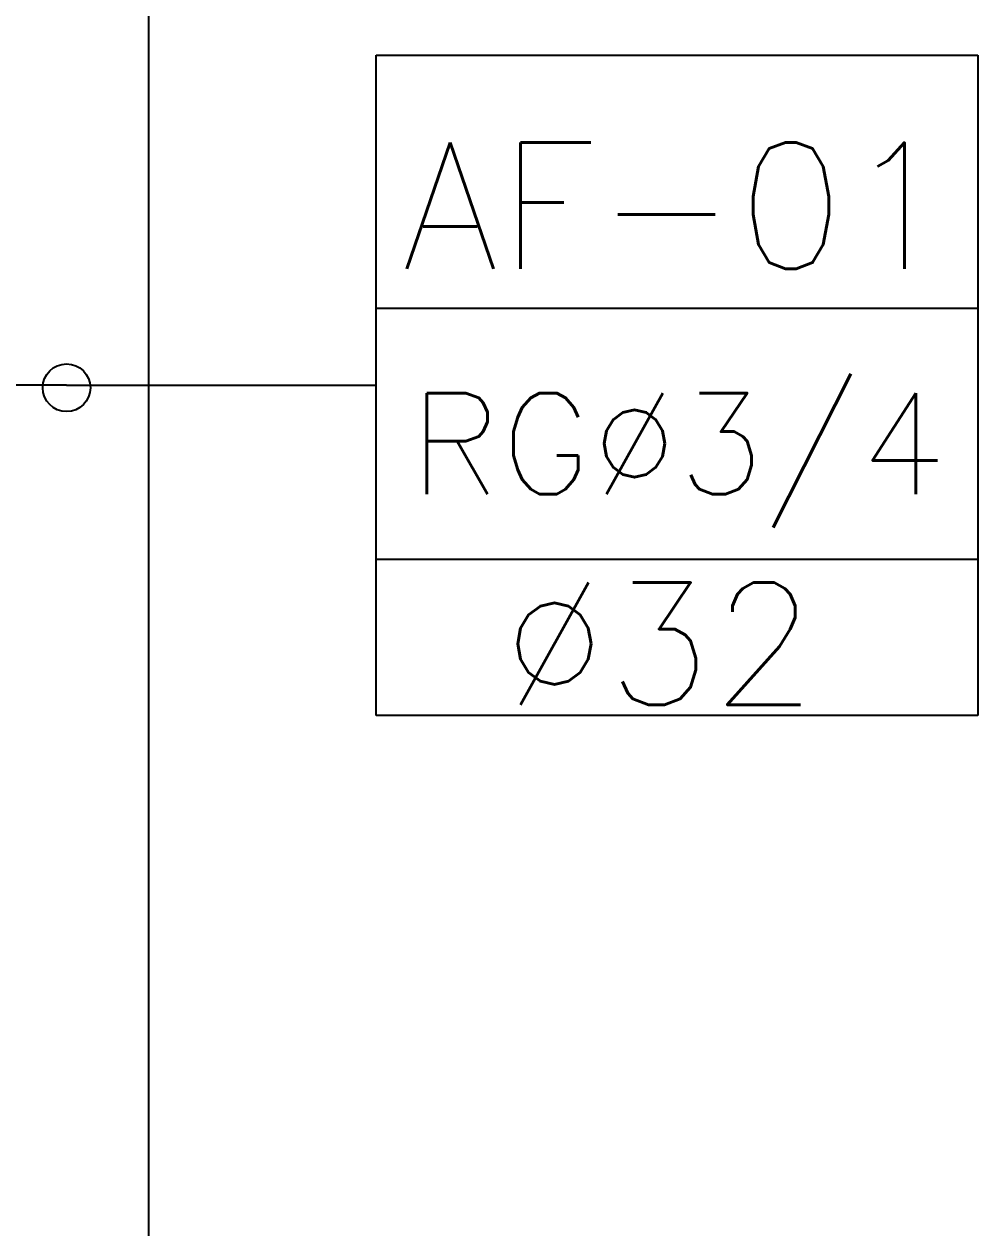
# Model space of a CAD drawing. Header units: millimetres. Extents: x 3923 to 4007, y 744 to 863.
# Drawn here: x 3938.618 to 3940.298, y 834.447 to 836.569 of the extents above; entities that cross this region are included whole.
import ezdxf
from ezdxf.enums import TextEntityAlignment as Align

# ---------------------------------------------------------------- set-up
doc = ezdxf.new("R2010")
doc.units = ezdxf.units.MM
for name, color, linetype in [('-HIDRO', 8, 'Continuous'), ('A-PEN-B', 5, 'Continuous'), ('Prumadas_L', 1, 'Continuous'), ('Prumadas_Q', 3, 'Continuous'), ('Prumadas_T', 2, 'Continuous')]:
    doc.layers.add(name, color=color, linetype=linetype)
doc.styles.add('ROMANS', font='romans__.ttf', dxfattribs={"height": 0.1})

msp = doc.modelspace()

# ---------------------------------------------------------------- linework, layer by layer
at = {"layer": '-HIDRO', "linetype": 'Continuous'}
msp.add_line((3938.8371, 856.9666), (3938.8371, 825.0315), dxfattribs=at)
at = {"layer": 'A-PEN-B'}
msp.add_line((3938.6926, 835.9322), (3938.5722, 835.9322), dxfattribs=at)
msp.add_circle((3938.6926, 835.9279), 0.042, dxfattribs=at)
at = {"layer": 'Prumadas_L'}
for p, q in [((3939.2379, 836.0679), (3940.2979, 836.0679)), ((3938.6926, 835.9322), (3939.2379, 835.9322)), ((3939.2379, 835.6258), (3940.2979, 835.6258))]:
    msp.add_line(p, q, dxfattribs=at)
at = {"layer": 'Prumadas_Q'}
for p, q in [((3939.2379, 836.514), (3940.2979, 836.514)), ((3939.2379, 835.3504), (3939.2379, 836.514)), ((3940.2979, 836.514), (3940.2979, 835.3504)), ((3940.2979, 835.3504), (3939.2379, 835.3504))]:
    msp.add_line(p, q, dxfattribs=at)

# ---------------------------------------------------------------- texts
at = {"layer": 'Prumadas_T', "style": 'ROMANS'}
for s, height, p in [('AF-01', 0.22231, (3939.7684, 836.1377)), ('RG%%C3/4', 0.17785, (3939.7694, 835.7406)), ('%%C32', 0.21519, (3939.7364, 835.3692))]:
    msp.add_text(s, height=height, rotation=0, dxfattribs=at).set_placement(p, align=Align.CENTER)

doc.saveas('drawing.dxf')
